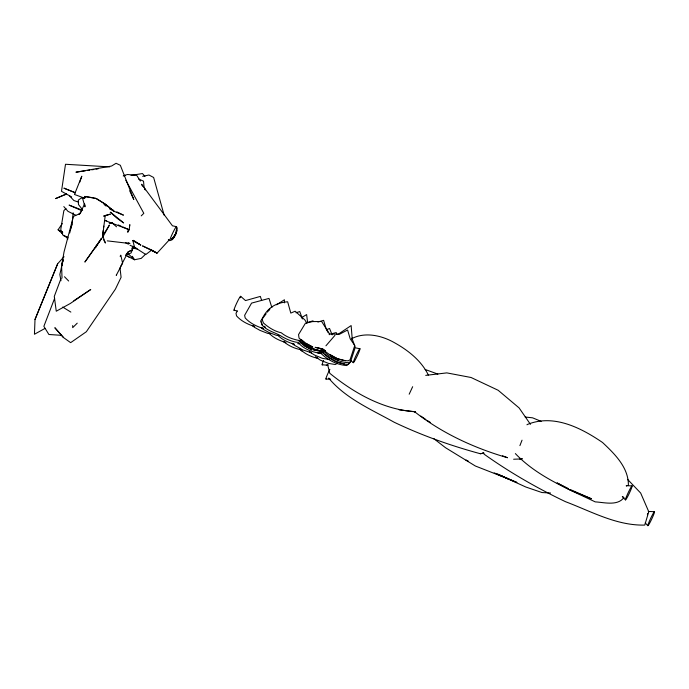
<?xml version="1.0" encoding="UTF-8"?>
<svg xmlns="http://www.w3.org/2000/svg" width="689" height="689" viewBox="0 0 689 689"><rect width="100%" height="100%" fill="white"/><g stroke="black" fill="none" stroke-linecap="round" stroke-linejoin="round"><path stroke-width="1.03" d="M72.689 325.587L72.689 327.663L77.228 323.158M103.806 226.138L102.695 237.033L84.868 262.07L101.343 238.592L95.418 247.807L96.236 245.835M85.023 204.814L84.988 206.812L82.749 198.983L85.608 197.243M176.634 227.973L176.074 233.028L176.685 228.567M64.051 256.739L57.687 263.698L35.01 319.489L34.45 334.251L44.931 328.464M72.216 223.081L73.137 212.78M103.402 230.1L102.695 237.033L103.402 230.212M132.469 247.497L131.814 248.807L133.253 248.531L132.615 248.126L137.197 248.987L133.425 246.395M103.738 227.206L105.236 215.502L110.395 214.15L103.651 216.131L105.236 215.502M647.41 514.7L647.634 513.451M128.094 230.272L127.741 232.271L129.188 229.747L129.851 224.648L129.566 225.639M237.343 310.954L233.959 310.274M71.165 227.947L72.069 223.744L69.701 233.003M63.121 259.882L59.848 274.48L60.976 280.742M63.061 259.736L61.605 265.868L62.019 278.072M62.923 260.769L61.605 265.868L64.017 252.028L73.413 216.398L80.122 213.53L84.601 203.798M120.136 256.334L120.816 255.154L122.608 263.215L116.243 275.342L116.475 274.799M171.527 240.263C174.98 236.99 177.538 232.038 176.961 227.206M79.76 182.154L81.802 176.203L74.455 194.47L84.773 198.225M176.901 230.496L175.85 234.027M522.038 440.176L519.902 445.628M61.037 278.425L54.285 296.408L56.257 311.204L70.347 303.47L90.75 289.509L73.809 300.748M54.62 298.354L43.863 326.336L48.893 334.492L61.502 335.328L63.526 337.576L70.64 342.657L86.34 331.736L115.407 289.147L121.092 277.314L119.981 267.711M409.171 394.211L412.659 386.71M57.687 263.698L35.01 319.489M120.463 266.772L128.197 251.847L132.357 249.762L131.082 252.975L125.699 254.973L128.197 251.847L132.486 250.064L132.796 246.18L145.835 254.517L151.709 250.055L142.502 245.895L157.066 253.156L168.848 240.349M237.223 311.161L236.008 313.306L236.534 315.881C241.322 321.289 247.988 324.433 254.775 326.569L252.441 325.509L254.336 327.266L260.097 330.427L267.625 333.355L270.329 333.709L269.442 333.554C273.826 338.23 280.01 340.642 285.961 342.648L283.627 341.58C288.493 345.775 294.823 348.668 301.162 349.736L299.844 349.013C304.667 353.715 311.17 356.98 317.75 358.28L315.536 356.876L320.282 360.123L328.481 363.396L335.285 364.524L337.214 363.404M172.371 239.066L173.008 237.938M104.306 233.226L109.439 225.053L102.988 236.706L105.434 243.028L103.488 239.505M623.941 497.561C617.577 506.226 604.081 502.359 595.21 501.876C567.193 488.467 537.205 476.504 515.355 453.586M62.286 223.589L58.109 229.773L62.665 233.984M266.187 313.736L260.675 321.005L262.164 325.182C267.59 331.297 276.005 332.58 282.378 336.835C287.253 339.574 293.264 342.088 298.303 342.433C302.462 348.522 313.194 352.82 321.763 353.345L317.698 352.811L320.437 352.82M267.418 312.126L269.864 308.896L268.796 310.317M141.228 215.872L143.812 213.323L125.82 180.234M81.526 211.299L78.908 214.391L80.122 213.53M325.94 345.8L334.966 335.336M65.955 208.414L63.844 210.705L60.821 229.118L61.045 231.159L63.224 235.526L68.073 237.317M145.594 254.163L141.228 258.384L134.484 259.762L125.949 255.386M348.169 364.369L348.884 363.697M526.956 424.786L527.378 424.467C553.629 413.762 580.973 427.791 602.539 442.493C614.683 453.939 628.773 467.607 628.385 485.564M338.084 334.294L351.14 325.57L352.26 339.358L351.95 338.187L355.274 347.394L350.529 361.759L348.66 362.698C338.764 362.354 328.98 357.281 322.53 349.934L323.365 351.183L321.556 351.157C313.512 349.556 305.606 346.222 299.853 340.22L300.559 340.538L300.103 340.676C293.376 339.453 286.59 337.197 281.276 332.778C274.523 331.349 268.538 327.473 263.422 322.952L262.027 319.145C267.134 308.017 275.634 302.747 287.649 301.791L290.801 313.09L295.15 311.221L304.805 319.86L306.863 323.124M276.616 304.814L284.402 299.767L284.462 302.876M151.795 249.978L151.33 250.279L157.066 253.156L152.674 250.512M301.257 317.81L306.648 314.572L307.587 322.555M351.45 338.824C364.662 331.59 381.56 335.405 394.125 342.519C407.957 350.167 421.306 360.588 428.36 375.049M326.595 329.643L329.54 328.472L332.158 334.871M296.003 312.789L299.758 311.557L302.445 318.955M317.853 322.056L323.615 320.351L325.949 328.205M306.433 322.788L313.047 320.833M123.546 175.6L127.534 174.506L136.68 175.299L140.358 181.095M123.219 175.996L125.226 175.454M331.073 333.907L336.18 332.58L337.136 334.311M323.356 350.735L321.556 351.157L323.21 350.779M425.733 375.376L446.816 372.887L471.061 377.494L498.147 390.267L519.101 407.914L530.452 424.338M142.683 176.332L148.97 175.023L153.63 177.478L164.154 215.209M330.401 379.269L328.662 378.097C345.844 398.664 371.225 409.421 394.108 422.202C421.806 435.439 450.744 445.688 480.345 453.732L483.988 453.078M480.345 453.732L483.644 453.147L482.929 452.819L484.41 454.387C509.972 472.559 537.213 488.217 565.514 501.695C591.153 511.35 616.638 525.802 644.775 525.078L648.762 511.712L640.667 493.04L627.533 479.346M131.013 175.419L142.468 173.55L144.948 176.384M85.419 170.769L75.919 172.207L111.54 166.04L116.062 163.284L120.342 165.3L133.787 199.5L129.713 190.844M87.529 170.45L89.648 170.131M91.758 169.813L93.868 169.494M95.978 169.175L98.088 168.857M321.487 350.916L323.572 350.615M323.752 350.589L321.16 350.951L319.42 350.443M299.612 343.466L297.82 343.708L299.887 343.458M521.943 458.917L513.641 459.236M519.463 458.9L522.374 458.719M326.293 365.084L328.205 365.032L327.594 364.55L329.781 373.292C354.077 393.023 382.989 409.473 414.769 411.729L415.243 411.772L414.563 411.686C441.882 433.166 474.213 448.091 507.483 457.72L502.557 455.782M627.963 485.693L626.198 485.736L626.542 486.081M648.263 511.548L650.373 511.496M84.222 198.096L81.121 198.148L78.313 200.12L78.477 204.504L82.404 209.568M325.251 350.658L322.693 348.858L315.114 347.334L322.865 349.289C329.704 355.627 338.635 360.614 348.16 360.812L350.029 359.865L354.775 345.499L350.219 338.842L347.592 330.005L339.453 334.268L329.204 334.01L329.273 334.708M330.074 379.277L325.897 379.019M550.537 493.014L541.976 492.54L525.905 487.045L497.587 474.178L516.819 482.421M109.706 166.884L65.498 164.275L61.493 191.327L71.673 196.951M322.116 364.825L326.44 365.092M627.825 485.685L632.14 485.952A7.777 0.637 -64.8 0 1 627.326 497.234A7.777 0.637 -64.8 0 1 626.887 495.598A7.777 0.637 -64.8 0 1 632.14 485.952M650.227 511.488L654.55 511.755A7.777 0.637 -64.8 0 1 649.727 523.037A7.777 0.637 -64.8 0 1 649.296 521.401A7.777 0.637 -64.8 0 1 654.55 511.755M414.563 411.686L415.045 411.721L399.138 409.843M623.226 496.976L622.322 496.511L625.423 499.904M132.236 248.006L134.321 248.186M525.156 417.026L532.563 417.818L541.166 421.367M347.979 364.455C337.929 363.826 328.464 358.685 321.556 351.579L323.236 352.785M107.251 240.866L129.945 243.518L128.051 242.683M94.238 197.958L84.678 196.434L96.641 198.647L105.4 204.237L114.133 211.325L123.452 215.149L116.872 211.876M329.118 359.451L322.306 358.332L314.537 355.042L309.361 351.803L311.471 352.802L302.91 349.934L294.082 345.051L292.196 343.32L294.548 344.466C288.631 342.39 282.43 340.082 278.037 335.405L278.942 335.612L276.237 335.259L268.71 332.356L262.948 329.153L261.062 327.413L263.413 328.567C256.661 326.362 249.986 323.322 245.181 317.922L244.647 315.304L251.571 303.108L269.003 298.423L271.888 307.604M106.674 220.816L104.849 220.463L129.188 229.747L122.814 226.931M356.075 347.962L359.985 348.78A7.777 0.637 -64.8 0 1 355.162 360.071A7.777 0.637 -64.8 0 1 354.732 358.435A7.777 0.637 -64.8 0 1 359.985 348.78M176.479 226.681L172.439 225.794L141.598 184.23L142.485 186.116M318.619 350.201L313.194 348.91L305.89 344.905M316.647 350.503L313.064 349.65L322.194 352.001L324.08 353.388M345.361 360.726L337.317 358.633L330.195 354.628M344.354 363.938L336.335 361.751L329.23 357.651L325.329 354.525M318.275 347.954L325.165 350.761M78.598 202.144L73.887 200.525L69.701 196.089M338.532 360.442L331.047 356.583M425.139 369.476L437.859 374.084M95.297 198.131L105.4 204.237L114.133 211.325L109.396 208.56L113.125 210.085M82.637 210.309L69.072 205.107L81.672 210.619M75.532 192.799L63.879 188.14L75.084 192.687M494.194 472.895L516.741 482.412M138.653 179.019L143.519 181.164L144.035 186.891L145.379 189.888L144.811 189.363M497.587 474.178L508.206 478.864L475.367 466.005L445.55 447.738L433.734 438.6M118.267 224.924L120.997 226.13M168.788 239.763L168.374 239.574L169.761 240.642M75.781 215.244L67.97 211.342L63.819 206.588M568.356 488.587L557.091 482.92L570.251 490.146L591.403 498.776L570.234 489.534M61.536 231.564L58.109 229.773L62.647 232.245M125.544 242.64L128.421 244.207M132.822 240.573L140.771 245.026L132.822 240.573L134.639 247.54L129.988 245.172M305.718 343.079L312.832 347.084L304.495 342.838L299.035 338.058L298.552 334.57L305.416 323.236L312.556 321.591L321.651 321.487L329.23 333.45M304.822 345.792L311.919 349.891L303.918 345.689L298.992 341.081M62.69 307.061L70.855 312.083M61.045 231.159L62.716 232.21M427.688 420.755L430.281 422.4M133.416 240.323L140.306 244.767M263.93 326.207L265.394 327.172M425.931 419.575L420.85 416.096M303.16 342.872L305.683 344.767M304.9 342.45L301.136 339.479M104.03 204.444L106.209 206.123M303.194 344.517L299.965 341.658M353.268 362.741L350.779 360.45L350.046 362.603L346.817 365.549C336.783 364.886 327.275 359.796 320.307 352.742M240.676 296.322L245.508 300.576L260.356 296.408L261.639 300.473M110.628 212.229L123.65 222.935L117.009 218.215L110.249 212.246M112.453 223.184L116.527 226.81M64.189 235.388L67.987 238.902M128.473 253.991L134.484 259.762L132.314 256.291M300.473 349.624L302.195 351.287M64.49 276.728L68.65 281M645.231 522.917L647.832 525.707M127.973 255.981L129.351 257.514M63.526 337.576L54.836 327.723L61.502 335.328M262.251 324.984L261.252 321.806M326.241 329.187L328.24 332.709M65.636 193.712L65.86 194.677M322.693 364.36A7.777 0.637 -64.8 0 1 323.572 360.519M326.474 378.554A7.777 0.637 -64.8 0 1 326.44 377.004A7.777 0.637 -64.8 0 1 329.876 369.321M234.536 309.817A7.777 0.637 -64.8 0 1 237.068 302.35A7.777 0.637 -64.8 0 1 240.349 297.726M170.338 240.177A7.777 0.637 -64.8 0 1 172.431 233.64A7.777 0.637 -64.8 0 1 176.427 227.163M174.188 235.982L173.852 236.74L175.437 234.751L174.188 235.982M175.54 233.804L174.317 236.361L175.54 233.804M173.18 237.929L172.379 239.367L174.636 236.405L173.18 237.929M173.611 237.395L171.647 239.031L173.611 237.395M66.359 194.048L55.559 198.613L66.333 194.074M112.118 223.003L109.163 222.952L112.651 223.055L112.118 223.003M467.9 460.975L465.979 460.123L467.926 461.01"/></g></svg>
